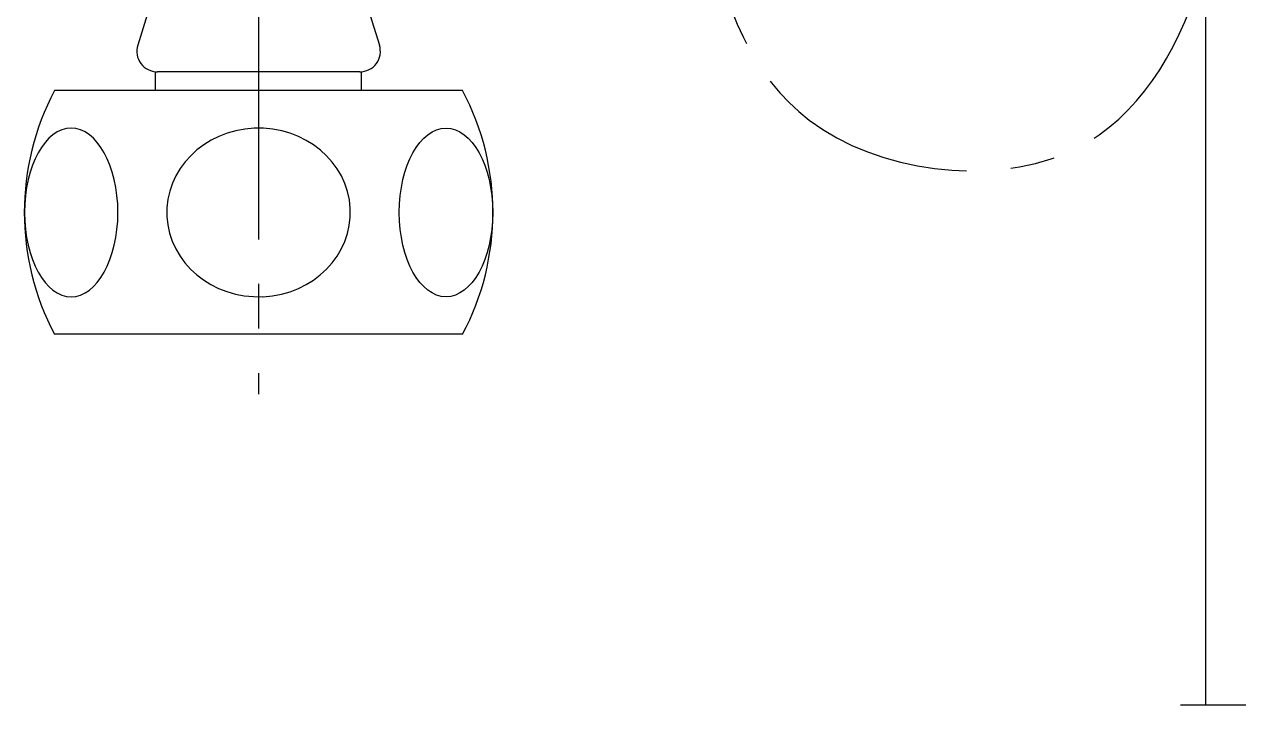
# Model space of a CAD drawing. Header units: millimetres. Extents: x 240 to 1080, y -29 to 565.
# Drawn here: x 310.6 to 375.4, y 111.5 to 147.8 of the extents above; entities that cross this region are included whole.
import ezdxf

# ---------------------------------------------------------------- set-up
doc = ezdxf.new("R2010")
doc.units = ezdxf.units.MM
doc.header["$LTSCALE"] = 0.75
doc.linetypes.add('CENTERX2', pattern=[101.6, 63.5, -12.7, 12.7, -12.7])
doc.layers.add('CENTER', color=1, linetype='CENTERX2')

msp = doc.modelspace()

# ---------------------------------------------------------------- linework, layer by layer
for p, q in [((373.673, 135.562), (373.673, 200.537)), ((373.673, 111.537), (373.673, 151.112)), ((317.464, 149.303, 0), (316.664, 146.73, 0)), ((328.764, 149.303, 0), (329.564, 146.73, 0)), ((317.614, 144.303, 0), (317.614, 145.308, 0)), ((328.514, 145.303, 0), (317.714, 145.303, 0)), ((328.614, 144.303, 0), (328.614, 145.308, 0)), ((334.006, 144.303, 0), (312.222, 144.303, 0)), ((320.614, 131.303, 0), (312.222, 131.303, 0)), ((334.006, 131.303, 0), (320.614, 131.303, 0)), ((372.323, 111.537), (378.623, 111.537))]:
    msp.add_line(p, q)
for centre, radius, start, end in [((317.714, 146.403, 0), 1.1, 162.72293, 270), ((328.514, 146.403, 0), 1.1, 270, 17.27707), ((324.48, 137.803, 0), 13.875, 152.06515, 207.93485), ((321.748, 137.803, 0), 13.875, 332.06515, 27.93485)]:
    msp.add_arc(centre, radius, start, end)
at = {"extrusion": (0, 0, -1)}
msp.add_ellipse((313.109, 137.803, 0), major_axis=(0, -4.5), ratio=0.554466, dxfattribs=at)
msp.add_ellipse((323.114, 137.803, 0), major_axis=(4.899, 0), ratio=0.918558, start_param=-1.522557, end_param=4.758585)
msp.add_ellipse((333.119, 137.803, 0), major_axis=(0, -4.5), ratio=0.554466)
at = {"layer": 'CENTER', "ltscale": 0.25}
msp.add_line((323.114, 167.322, 0), (323.114, 128.098, 0), dxfattribs=at)
msp.add_open_spline([(323.114, 167.322, 0), (323.316, 173.739, 0), (323.662, 184.766, 0), (356.25, 192.689, 0), (336.444, 142.416), (371.889, 137.985, 0), (374.787, 153.56), (375.401, 161.857)], degree=3, knots=[0, 0, 0, 0, 17.249459, 29.642166, 75.733509, 89.541235, 112.372857, 112.372857, 112.372857, 112.372857], dxfattribs=at)
msp.add_spline([(425.699, 167.322, 0), (420.892, 183.889, 0), (408.913, 187.062, 0), (396.301, 142.73, 0), (382.608, 140.959, 0), (375.473, 167.981), (375.473, 178.537)], degree=3, dxfattribs=at)

doc.saveas('drawing.dxf')
